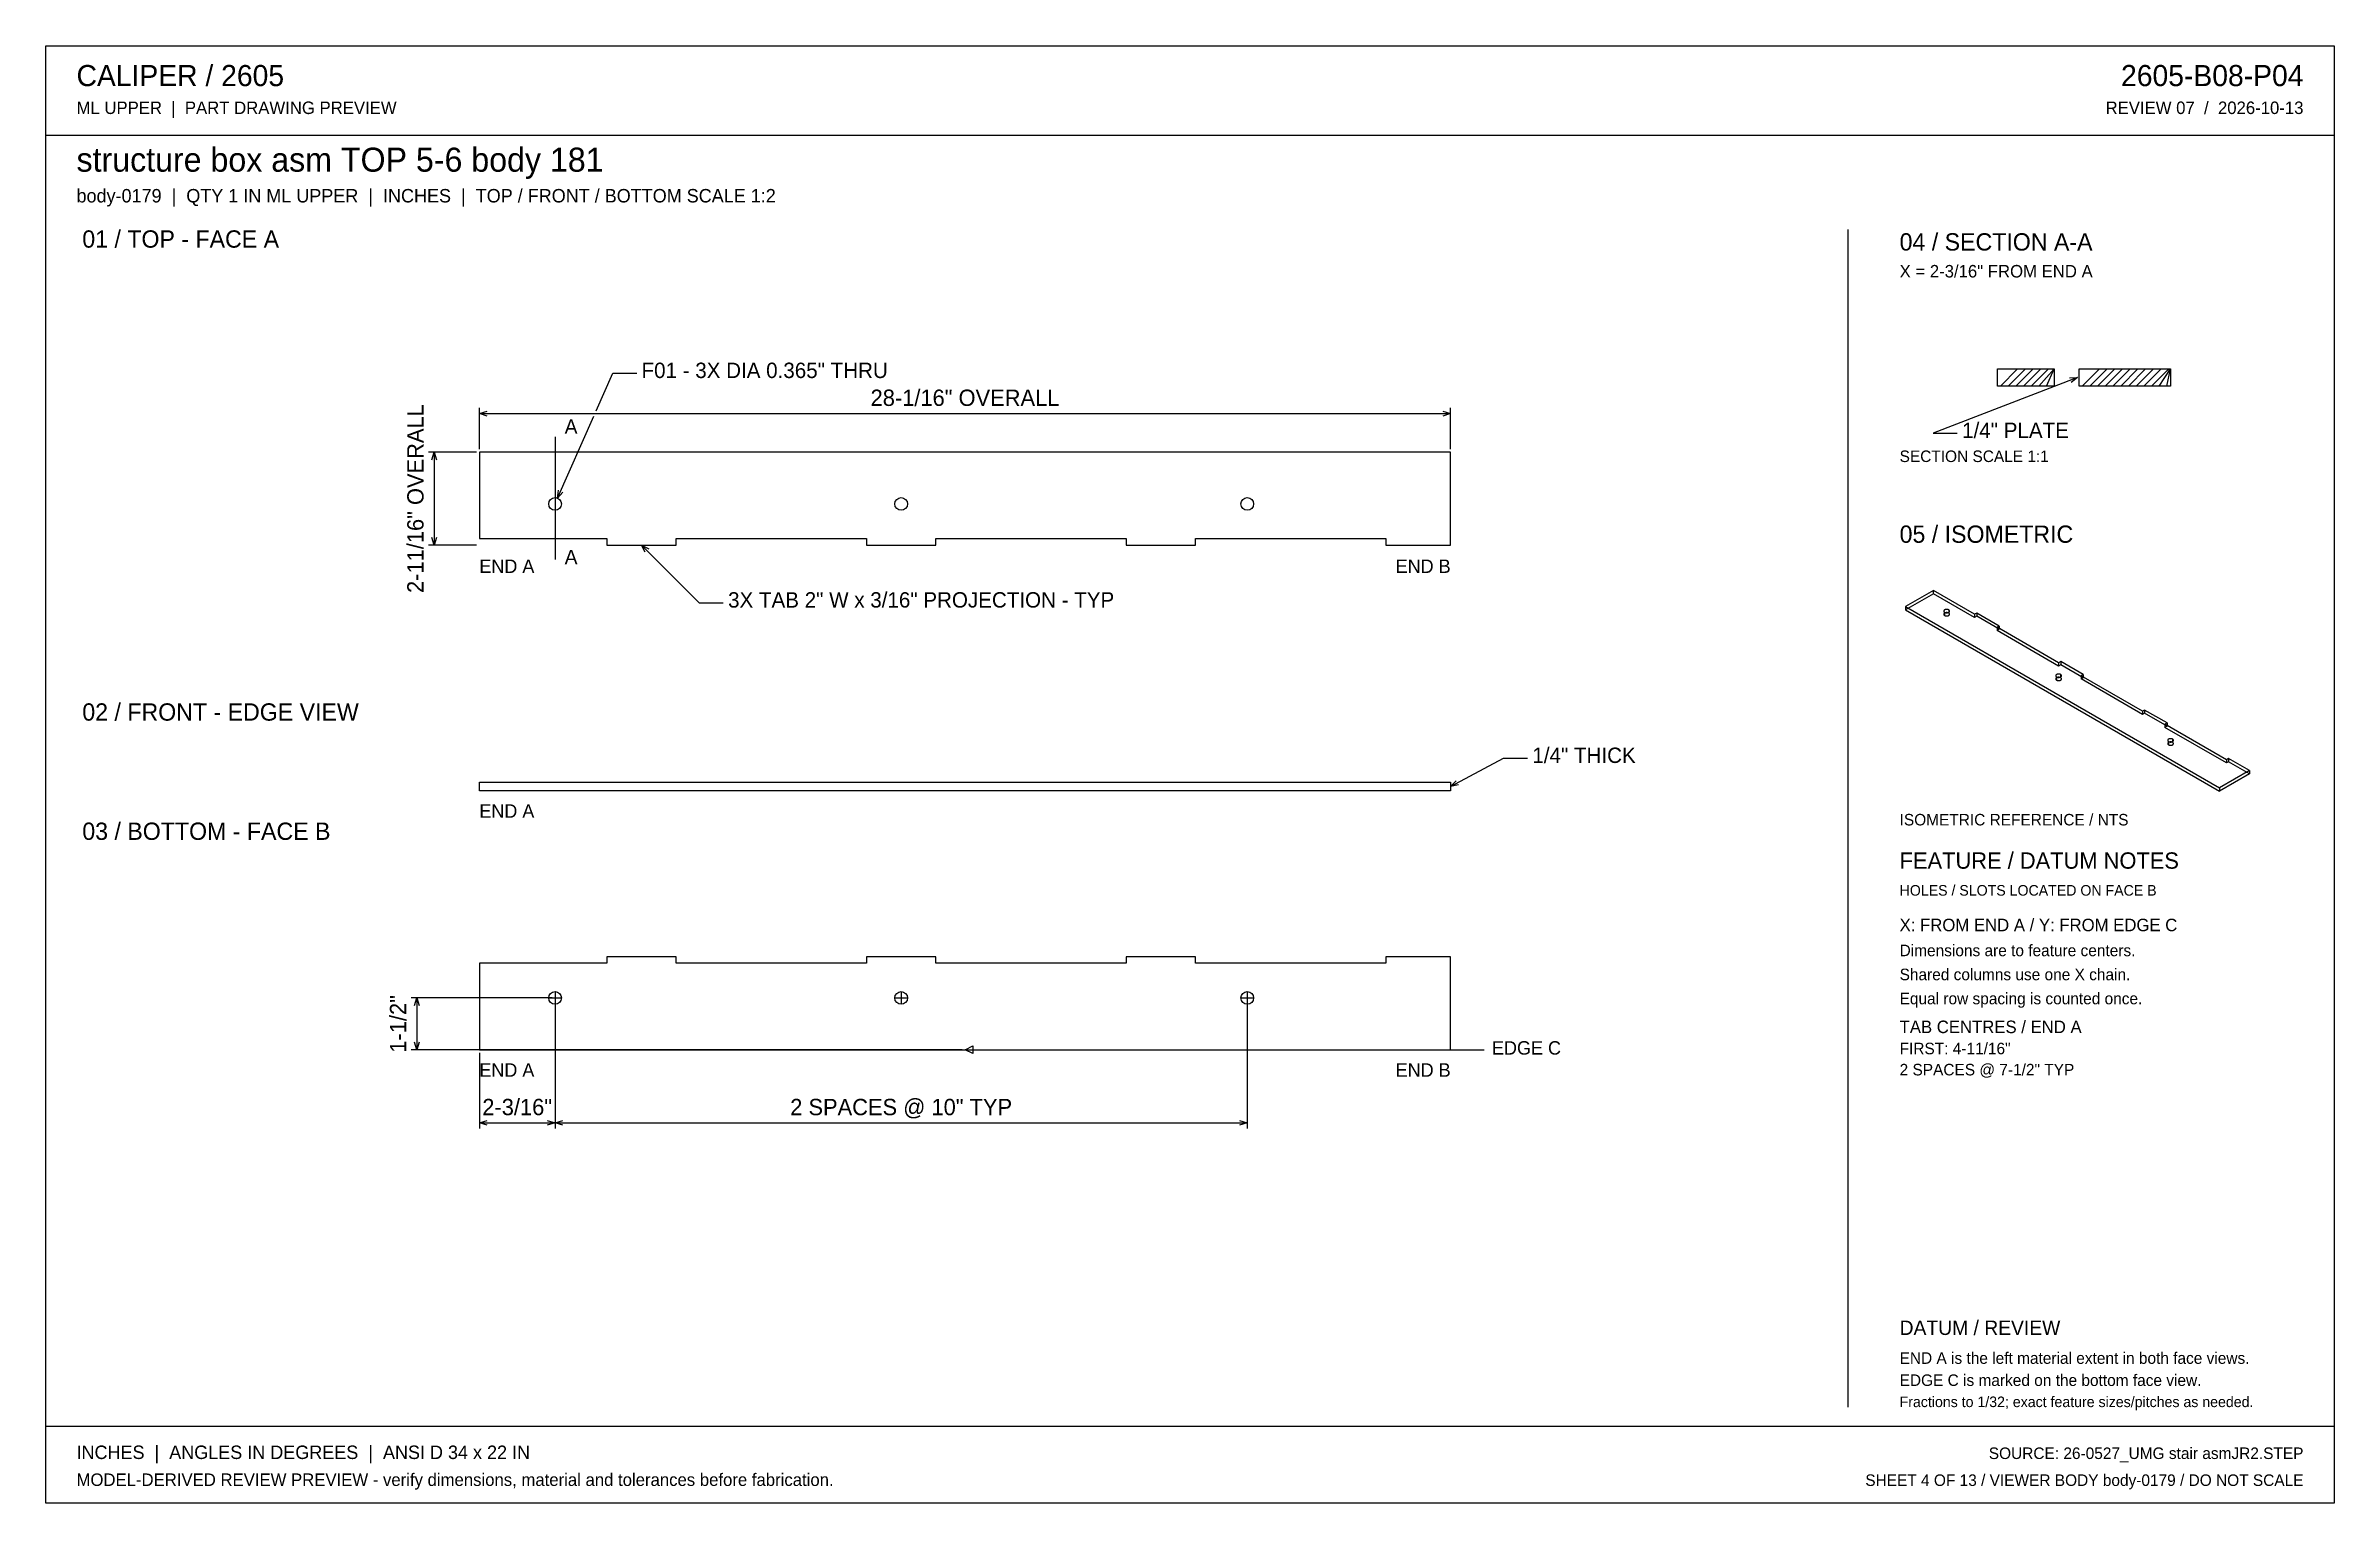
# Model space of a CAD drawing. Header units: inches. Extents: x 0.9 to 67.1, y 0.9 to 43.1.
import ezdxf
from ezdxf.enums import TextEntityAlignment as Align

# ---------------------------------------------------------------- set-up
doc = ezdxf.new("R2010")
doc.units = ezdxf.units.IN
doc.header["$MEASUREMENT"] = 0

msp = doc.modelspace()

# ---------------------------------------------------------------- linework, layer by layer
at = {"layer": 'ANNOTATION'}
for p, q in [((16.842, 32.503), (17.323, 33.594)), ((17.323, 33.594), (18.017, 33.594)), ((59.639, 33.472), (55.472, 31.861)), ((59.407, 33.457), (59.639, 33.472)), ((59.639, 33.472), (59.457, 33.327)), ((13.47, 31.399), (13.47, 32.594)), ((13.47, 32.427), (13.692, 32.497)), ((13.47, 32.427), (41.53, 32.427)), ((13.692, 32.358), (13.47, 32.427)), ((41.308, 32.497), (41.53, 32.427)), ((41.53, 32.427), (41.308, 32.358)), ((41.53, 31.399), (41.53, 32.594)), ((15.656, 31.76), (15.656, 28.212)), ((15.73, 29.983), (16.775, 32.351)), ((55.472, 31.861), (56.167, 31.861)), ((13.387, 31.316), (11.998, 31.316)), ((12.095, 31.094), (12.165, 31.316)), ((12.165, 31.316), (12.165, 28.628)), ((12.165, 31.316), (12.234, 31.094)), ((15.73, 29.983), (15.756, 30.214)), ((15.883, 30.158), (15.73, 29.983)), ((13.387, 28.628), (11.998, 28.628)), ((12.165, 28.628), (12.095, 28.851)), ((12.234, 28.851), (12.165, 28.628)), ((18.156, 28.628), (19.823, 26.962)), ((18.264, 28.422), (18.156, 28.628)), ((18.156, 28.628), (18.362, 28.52)), ((19.823, 26.962), (20.517, 26.962)), ((41.53, 21.653), (43.058, 22.472)), ((41.53, 21.653), (41.693, 21.819)), ((43.058, 22.472), (43.752, 22.472)), ((41.758, 21.697), (41.53, 21.653)), ((15.573, 15.545), (11.498, 15.545)), ((11.595, 15.323), (11.665, 15.545)), ((11.665, 15.545), (11.665, 14.045)), ((11.665, 15.545), (11.734, 15.323)), ((15.49, 15.545), (15.823, 15.545)), ((15.656, 15.712), (15.656, 15.378)), ((15.656, 15.462), (15.656, 11.767)), ((15.656, 15.462), (15.656, 11.767)), ((25.49, 15.545), (25.823, 15.545)), ((25.656, 15.712), (25.656, 15.378)), ((35.49, 15.545), (35.823, 15.545)), ((35.656, 15.712), (35.656, 15.378)), ((35.656, 15.462), (35.656, 11.767)), ((27.417, 14.045), (11.498, 14.045)), ((11.665, 14.045), (11.595, 14.267)), ((11.734, 14.267), (11.665, 14.045)), ((13.47, 13.962), (13.47, 11.767)), ((27.5, 14.045), (27.722, 14.156)), ((27.5, 14.045), (42.502, 14.045)), ((27.722, 13.934), (27.5, 14.045)), ((27.722, 14.156), (27.722, 13.934)), ((13.47, 11.934), (13.692, 12.003)), ((13.47, 11.934), (15.656, 11.934)), ((13.692, 11.865), (13.47, 11.934)), ((15.434, 12.003), (15.656, 11.934)), ((15.656, 11.934), (15.434, 11.865)), ((15.656, 11.934), (15.878, 12.003)), ((15.656, 11.934), (35.656, 11.934)), ((15.878, 11.865), (15.656, 11.934)), ((35.434, 12.003), (35.656, 11.934)), ((35.656, 11.934), (35.434, 11.865))]:
    msp.add_line(p, q, dxfattribs=at)
at = {"layer": 'OUTLINE'}
for p, q in [((0.944, 43.056), (67.056, 43.056)), ((0.944, 0.944), (0.944, 43.056)), ((67.056, 43.056), (67.056, 0.944)), ((0.944, 40.472), (67.056, 40.472)), ((53, 37.75), (53, 3.722)), ((57.326, 33.722), (58.961, 33.722)), ((57.326, 33.222), (57.326, 33.722)), ((57.41, 33.222), (57.91, 33.722)), ((57.632, 33.222), (58.132, 33.722)), ((57.854, 33.222), (58.354, 33.722)), ((58.076, 33.222), (58.576, 33.722)), ((58.299, 33.222), (58.799, 33.722)), ((58.521, 33.222), (58.961, 33.722)), ((58.743, 33.222), (58.961, 33.722)), ((58.961, 33.722), (58.961, 33.222)), ((59.691, 33.722), (62.326, 33.722)), ((59.691, 33.222), (59.691, 33.722)), ((59.775, 33.222), (60.275, 33.722)), ((59.997, 33.222), (60.497, 33.722)), ((60.219, 33.222), (60.719, 33.722)), ((60.441, 33.222), (60.941, 33.722)), ((60.664, 33.222), (61.164, 33.722)), ((60.886, 33.222), (61.386, 33.722)), ((61.108, 33.222), (61.608, 33.722)), ((61.33, 33.222), (61.83, 33.722)), ((61.552, 33.222), (62.053, 33.722)), ((61.775, 33.222), (62.275, 33.722)), ((61.997, 33.222), (62.326, 33.722)), ((62.219, 33.222), (62.326, 33.722)), ((62.326, 33.722), (62.326, 33.222)), ((58.961, 33.222), (57.326, 33.222)), ((62.326, 33.222), (59.691, 33.222)), ((41.53, 31.316), (13.47, 31.316)), ((13.47, 31.316), (13.47, 28.816)), ((41.53, 28.628), (41.53, 31.316)), ((13.47, 28.816), (17.156, 28.816)), ((17.156, 28.816), (17.156, 28.628)), ((17.156, 28.628), (19.156, 28.628)), ((19.156, 28.628), (19.156, 28.816)), ((19.156, 28.816), (24.656, 28.816)), ((24.656, 28.816), (24.656, 28.628)), ((24.656, 28.628), (26.656, 28.628)), ((26.656, 28.628), (26.656, 28.816)), ((26.656, 28.816), (32.156, 28.816)), ((32.156, 28.816), (32.156, 28.628)), ((32.156, 28.628), (34.156, 28.628)), ((34.156, 28.628), (34.156, 28.816)), ((34.156, 28.816), (39.656, 28.816)), ((39.656, 28.816), (39.656, 28.628)), ((39.656, 28.628), (41.53, 28.628)), ((55.475, 27.317), (54.667, 26.85)), ((55.475, 27.223), (54.667, 26.756)), ((56.667, 26.628), (55.475, 27.317)), ((55.475, 27.223), (55.475, 27.317)), ((56.667, 26.535), (55.475, 27.223)), ((54.667, 26.85), (54.667, 26.756)), ((54.667, 26.85), (63.742, 21.61)), ((54.667, 26.756), (63.742, 21.517)), ((55.776, 26.726), (55.775, 26.724)), ((55.775, 26.724), (55.775, 26.722)), ((55.775, 26.722), (55.775, 26.719)), ((55.775, 26.719), (55.776, 26.717)), ((55.776, 26.633), (55.775, 26.631)), ((55.775, 26.631), (55.775, 26.628)), ((55.775, 26.628), (55.775, 26.626)), ((55.775, 26.626), (55.776, 26.624)), ((55.777, 26.731), (55.776, 26.729)), ((55.776, 26.729), (55.776, 26.726)), ((55.776, 26.717), (55.776, 26.715)), ((55.776, 26.715), (55.777, 26.712)), ((55.777, 26.638), (55.776, 26.635)), ((55.776, 26.635), (55.776, 26.633)), ((55.776, 26.624), (55.776, 26.621)), ((55.776, 26.621), (55.777, 26.619)), ((55.778, 26.733), (55.777, 26.731)), ((55.777, 26.712), (55.778, 26.71)), ((55.778, 26.64), (55.777, 26.638)), ((55.777, 26.619), (55.778, 26.617)), ((55.779, 26.736), (55.778, 26.733)), ((55.778, 26.71), (55.779, 26.708)), ((55.779, 26.642), (55.778, 26.64)), ((55.778, 26.617), (55.779, 26.614)), ((55.78, 26.738), (55.779, 26.736)), ((55.779, 26.708), (55.78, 26.705)), ((55.78, 26.645), (55.779, 26.642)), ((55.779, 26.614), (55.78, 26.612)), ((55.782, 26.74), (55.78, 26.738)), ((55.78, 26.705), (55.782, 26.703)), ((55.782, 26.647), (55.78, 26.645)), ((55.78, 26.612), (55.782, 26.61)), ((55.783, 26.742), (55.782, 26.74)), ((55.782, 26.703), (55.783, 26.701)), ((55.783, 26.649), (55.782, 26.647)), ((55.782, 26.61), (55.783, 26.608)), ((55.785, 26.744), (55.783, 26.742)), ((55.783, 26.701), (55.785, 26.699)), ((55.785, 26.651), (55.783, 26.649)), ((55.783, 26.608), (55.785, 26.606)), ((55.787, 26.746), (55.785, 26.744)), ((55.785, 26.699), (55.787, 26.697)), ((55.787, 26.653), (55.785, 26.651)), ((55.785, 26.606), (55.787, 26.604)), ((55.789, 26.748), (55.787, 26.746)), ((55.787, 26.697), (55.789, 26.695)), ((55.789, 26.655), (55.787, 26.653)), ((55.787, 26.604), (55.789, 26.602)), ((55.792, 26.75), (55.789, 26.748)), ((55.789, 26.695), (55.792, 26.693)), ((55.792, 26.657), (55.789, 26.655)), ((55.789, 26.602), (55.792, 26.6)), ((55.794, 26.752), (55.792, 26.75)), ((55.792, 26.693), (55.794, 26.691)), ((55.794, 26.659), (55.792, 26.657)), ((55.792, 26.6), (55.794, 26.598)), ((55.797, 26.754), (55.794, 26.752)), ((55.794, 26.691), (55.797, 26.689)), ((55.797, 26.661), (55.794, 26.659)), ((55.794, 26.598), (55.797, 26.596)), ((55.8, 26.756), (55.797, 26.754)), ((55.797, 26.689), (55.8, 26.688)), ((55.8, 26.662), (55.797, 26.661)), ((55.797, 26.596), (55.8, 26.594)), ((55.803, 26.757), (55.8, 26.756)), ((55.8, 26.688), (55.803, 26.686)), ((55.8, 26.688), (55.8, 26.594)), ((55.803, 26.664), (55.8, 26.662)), ((55.8, 26.594), (55.803, 26.593)), ((55.806, 26.759), (55.803, 26.757)), ((55.803, 26.686), (55.806, 26.684)), ((55.806, 26.666), (55.803, 26.664)), ((55.803, 26.593), (55.806, 26.591)), ((55.809, 26.76), (55.806, 26.759)), ((55.806, 26.684), (55.809, 26.683)), ((55.809, 26.667), (55.806, 26.666)), ((55.806, 26.591), (55.809, 26.59)), ((55.812, 26.762), (55.809, 26.76)), ((55.809, 26.683), (55.812, 26.682)), ((55.812, 26.668), (55.809, 26.667)), ((55.809, 26.59), (55.812, 26.588)), ((55.816, 26.763), (55.812, 26.762)), ((55.812, 26.682), (55.816, 26.68)), ((55.816, 26.67), (55.812, 26.668)), ((55.812, 26.588), (55.816, 26.587)), ((55.819, 26.764), (55.816, 26.763)), ((55.816, 26.68), (55.819, 26.679)), ((55.819, 26.671), (55.816, 26.67)), ((55.816, 26.587), (55.819, 26.586)), ((55.823, 26.765), (55.819, 26.764)), ((55.819, 26.679), (55.823, 26.678)), ((55.823, 26.672), (55.819, 26.671)), ((55.819, 26.586), (55.823, 26.585)), ((55.827, 26.766), (55.823, 26.765)), ((55.823, 26.678), (55.827, 26.677)), ((55.827, 26.673), (55.823, 26.672)), ((55.823, 26.585), (55.827, 26.584)), ((55.831, 26.767), (55.827, 26.766)), ((55.827, 26.677), (55.831, 26.676)), ((55.831, 26.674), (55.827, 26.673)), ((55.827, 26.584), (55.831, 26.583)), ((55.835, 26.768), (55.831, 26.767)), ((55.831, 26.676), (55.835, 26.676)), ((55.835, 26.674), (55.831, 26.674)), ((55.831, 26.583), (55.835, 26.582)), ((55.839, 26.768), (55.835, 26.768)), ((55.835, 26.676), (55.839, 26.675)), ((55.839, 26.675), (55.835, 26.674)), ((55.835, 26.582), (55.839, 26.582)), ((55.843, 26.769), (55.839, 26.768)), ((55.843, 26.676), (55.839, 26.675)), ((55.839, 26.675), (55.843, 26.674)), ((55.839, 26.582), (55.843, 26.581)), ((55.847, 26.769), (55.843, 26.769)), ((55.847, 26.676), (55.843, 26.676)), ((55.843, 26.674), (55.847, 26.674)), ((55.843, 26.581), (55.847, 26.581)), ((55.851, 26.77), (55.847, 26.769)), ((55.851, 26.676), (55.847, 26.676)), ((55.847, 26.674), (55.851, 26.674)), ((55.847, 26.581), (55.851, 26.58)), ((55.855, 26.77), (55.851, 26.77)), ((55.855, 26.676), (55.851, 26.676)), ((55.851, 26.674), (55.855, 26.674)), ((55.851, 26.58), (55.855, 26.58)), ((55.859, 26.77), (55.855, 26.77)), ((55.859, 26.677), (55.855, 26.676)), ((55.855, 26.674), (55.859, 26.674)), ((55.855, 26.58), (55.859, 26.58)), ((55.863, 26.77), (55.859, 26.77)), ((55.863, 26.676), (55.859, 26.677)), ((55.859, 26.674), (55.863, 26.674)), ((55.859, 26.58), (55.863, 26.58)), ((55.867, 26.77), (55.863, 26.77)), ((55.867, 26.676), (55.863, 26.676)), ((55.863, 26.674), (55.867, 26.674)), ((55.863, 26.58), (55.867, 26.58)), ((55.871, 26.769), (55.867, 26.77)), ((55.871, 26.676), (55.867, 26.676)), ((55.867, 26.674), (55.871, 26.674)), ((55.867, 26.58), (55.871, 26.581)), ((55.875, 26.769), (55.871, 26.769)), ((55.875, 26.676), (55.871, 26.676)), ((55.871, 26.674), (55.875, 26.674)), ((55.871, 26.581), (55.875, 26.581)), ((55.879, 26.768), (55.875, 26.769)), ((55.879, 26.675), (55.875, 26.676)), ((55.875, 26.674), (55.879, 26.675)), ((55.875, 26.581), (55.879, 26.582)), ((55.883, 26.768), (55.879, 26.768)), ((55.879, 26.675), (55.883, 26.676)), ((55.883, 26.674), (55.879, 26.675)), ((55.879, 26.582), (55.883, 26.582)), ((55.887, 26.767), (55.883, 26.768)), ((55.883, 26.676), (55.887, 26.676)), ((55.887, 26.674), (55.883, 26.674)), ((55.883, 26.582), (55.887, 26.583)), ((55.891, 26.766), (55.887, 26.767)), ((55.887, 26.676), (55.891, 26.677)), ((55.891, 26.673), (55.887, 26.674)), ((55.887, 26.583), (55.891, 26.584)), ((55.895, 26.765), (55.891, 26.766)), ((55.891, 26.677), (55.895, 26.678)), ((55.895, 26.672), (55.891, 26.673)), ((55.891, 26.584), (55.895, 26.585)), ((55.898, 26.764), (55.895, 26.765)), ((55.895, 26.678), (55.898, 26.679)), ((55.898, 26.671), (55.895, 26.672)), ((55.895, 26.585), (55.898, 26.586)), ((55.902, 26.763), (55.898, 26.764)), ((55.898, 26.679), (55.902, 26.68)), ((55.902, 26.67), (55.898, 26.671)), ((55.898, 26.586), (55.902, 26.587)), ((55.905, 26.762), (55.902, 26.763)), ((55.902, 26.68), (55.905, 26.682)), ((55.905, 26.668), (55.902, 26.67)), ((55.902, 26.587), (55.905, 26.588)), ((55.909, 26.76), (55.905, 26.762)), ((55.905, 26.682), (55.909, 26.683)), ((55.909, 26.667), (55.905, 26.668)), ((55.905, 26.588), (55.909, 26.59)), ((55.912, 26.759), (55.909, 26.76)), ((55.909, 26.683), (55.912, 26.684)), ((55.912, 26.666), (55.909, 26.667)), ((55.909, 26.59), (55.912, 26.591)), ((55.915, 26.757), (55.912, 26.759)), ((55.912, 26.684), (55.915, 26.686)), ((55.915, 26.664), (55.912, 26.666)), ((55.912, 26.591), (55.915, 26.593)), ((55.918, 26.756), (55.915, 26.757)), ((55.915, 26.686), (55.918, 26.688)), ((55.918, 26.662), (55.915, 26.664)), ((55.915, 26.593), (55.918, 26.594)), ((55.921, 26.754), (55.918, 26.756)), ((55.918, 26.756), (55.918, 26.662)), ((55.918, 26.688), (55.921, 26.689)), ((55.921, 26.661), (55.918, 26.662)), ((55.918, 26.594), (55.921, 26.596)), ((55.923, 26.752), (55.921, 26.754)), ((55.921, 26.689), (55.923, 26.691)), ((55.923, 26.659), (55.921, 26.661)), ((55.921, 26.596), (55.923, 26.598)), ((55.926, 26.75), (55.923, 26.752)), ((55.923, 26.691), (55.926, 26.693)), ((55.926, 26.657), (55.923, 26.659)), ((55.923, 26.598), (55.926, 26.6)), ((55.928, 26.748), (55.926, 26.75)), ((55.926, 26.693), (55.928, 26.695)), ((55.928, 26.655), (55.926, 26.657)), ((55.926, 26.6), (55.928, 26.602)), ((55.93, 26.746), (55.928, 26.748)), ((55.928, 26.695), (55.93, 26.697)), ((55.93, 26.653), (55.928, 26.655)), ((55.928, 26.602), (55.93, 26.604)), ((55.932, 26.744), (55.93, 26.746)), ((55.93, 26.697), (55.932, 26.699)), ((55.932, 26.651), (55.93, 26.653)), ((55.93, 26.604), (55.932, 26.606)), ((55.934, 26.742), (55.932, 26.744)), ((55.932, 26.699), (55.934, 26.701)), ((55.934, 26.649), (55.932, 26.651)), ((55.932, 26.606), (55.934, 26.608)), ((55.936, 26.74), (55.934, 26.742)), ((55.934, 26.701), (55.936, 26.703)), ((55.936, 26.647), (55.934, 26.649)), ((55.934, 26.608), (55.936, 26.61)), ((55.937, 26.738), (55.936, 26.74)), ((55.936, 26.703), (55.937, 26.705)), ((55.937, 26.645), (55.936, 26.647)), ((55.936, 26.61), (55.937, 26.612)), ((55.939, 26.736), (55.937, 26.738)), ((55.937, 26.705), (55.939, 26.708)), ((55.939, 26.642), (55.937, 26.645)), ((55.937, 26.612), (55.939, 26.614)), ((55.94, 26.733), (55.939, 26.736)), ((55.939, 26.708), (55.94, 26.71)), ((55.94, 26.64), (55.939, 26.642)), ((55.939, 26.614), (55.94, 26.617)), ((55.941, 26.731), (55.94, 26.733)), ((55.94, 26.71), (55.941, 26.712)), ((55.941, 26.638), (55.94, 26.64)), ((55.94, 26.617), (55.941, 26.619)), ((55.941, 26.729), (55.941, 26.731)), ((55.942, 26.726), (55.941, 26.729)), ((55.941, 26.715), (55.942, 26.717)), ((55.941, 26.712), (55.941, 26.715)), ((55.941, 26.635), (55.941, 26.638)), ((55.942, 26.633), (55.941, 26.635)), ((55.941, 26.621), (55.942, 26.624)), ((55.941, 26.619), (55.941, 26.621)), ((55.942, 26.724), (55.942, 26.726)), ((55.942, 26.722), (55.942, 26.724)), ((55.942, 26.719), (55.942, 26.722)), ((55.942, 26.717), (55.942, 26.719)), ((55.942, 26.631), (55.942, 26.633)), ((55.942, 26.628), (55.942, 26.631)), ((55.942, 26.626), (55.942, 26.628)), ((55.942, 26.624), (55.942, 26.626)), ((56.728, 26.663), (56.667, 26.628)), ((56.667, 26.628), (56.667, 26.535)), ((56.728, 26.57), (56.667, 26.535)), ((57.375, 26.29), (56.728, 26.663)), ((56.728, 26.663), (56.728, 26.57)), ((57.375, 26.197), (56.728, 26.57)), ((57.375, 26.29), (57.314, 26.255)), ((57.314, 26.255), (57.314, 26.161)), ((59.093, 25.228), (57.314, 26.255)), ((57.375, 26.197), (57.314, 26.161)), ((59.093, 25.134), (57.314, 26.161)), ((57.375, 26.29), (57.375, 26.197)), ((59.154, 25.263), (59.093, 25.228)), ((59.093, 25.228), (59.093, 25.134)), ((59.154, 25.169), (59.093, 25.134)), ((59.154, 25.263), (59.154, 25.169)), ((59.801, 24.889), (59.154, 25.263)), ((59.801, 24.796), (59.154, 25.169)), ((59.011, 24.861), (59.01, 24.859)), ((59.01, 24.859), (59.01, 24.857)), ((59.01, 24.857), (59.01, 24.854)), ((59.01, 24.854), (59.01, 24.852)), ((59.01, 24.852), (59.01, 24.85)), ((59.01, 24.85), (59.011, 24.847)), ((59.011, 24.768), (59.01, 24.766)), ((59.01, 24.766), (59.01, 24.763)), ((59.01, 24.763), (59.01, 24.761)), ((59.01, 24.761), (59.01, 24.759)), ((59.01, 24.759), (59.01, 24.756)), ((59.01, 24.756), (59.011, 24.754)), ((59.012, 24.866), (59.011, 24.864)), ((59.011, 24.864), (59.011, 24.861)), ((59.011, 24.847), (59.011, 24.845)), ((59.011, 24.845), (59.012, 24.843)), ((59.012, 24.773), (59.011, 24.77)), ((59.011, 24.77), (59.011, 24.768)), ((59.011, 24.754), (59.011, 24.752)), ((59.011, 24.752), (59.012, 24.749)), ((59.013, 24.868), (59.012, 24.866)), ((59.012, 24.843), (59.013, 24.84)), ((59.013, 24.775), (59.012, 24.773)), ((59.012, 24.749), (59.013, 24.747)), ((59.015, 24.871), (59.013, 24.868)), ((59.013, 24.84), (59.015, 24.838)), ((59.015, 24.777), (59.013, 24.775)), ((59.013, 24.747), (59.015, 24.745)), ((59.016, 24.873), (59.015, 24.871)), ((59.015, 24.838), (59.016, 24.836)), ((59.016, 24.779), (59.015, 24.777)), ((59.015, 24.745), (59.016, 24.743)), ((59.018, 24.875), (59.016, 24.873)), ((59.016, 24.836), (59.018, 24.834)), ((59.018, 24.782), (59.016, 24.779)), ((59.016, 24.743), (59.018, 24.74)), ((59.019, 24.877), (59.018, 24.875)), ((59.018, 24.834), (59.019, 24.832)), ((59.019, 24.784), (59.018, 24.782)), ((59.018, 24.74), (59.019, 24.738)), ((59.022, 24.879), (59.019, 24.877)), ((59.019, 24.832), (59.022, 24.83)), ((59.022, 24.786), (59.019, 24.784)), ((59.019, 24.738), (59.022, 24.736)), ((59.024, 24.881), (59.022, 24.879)), ((59.022, 24.83), (59.024, 24.828)), ((59.024, 24.788), (59.022, 24.786)), ((59.022, 24.736), (59.024, 24.734)), ((59.026, 24.883), (59.024, 24.881)), ((59.024, 24.828), (59.026, 24.826)), ((59.026, 24.79), (59.024, 24.788)), ((59.024, 24.734), (59.026, 24.732)), ((59.029, 24.885), (59.026, 24.883)), ((59.026, 24.826), (59.029, 24.824)), ((59.029, 24.792), (59.026, 24.79)), ((59.026, 24.732), (59.029, 24.73)), ((59.031, 24.887), (59.029, 24.885)), ((59.029, 24.824), (59.031, 24.822)), ((59.031, 24.793), (59.029, 24.792)), ((59.029, 24.73), (59.031, 24.729)), ((59.034, 24.888), (59.031, 24.887)), ((59.031, 24.822), (59.034, 24.82)), ((59.034, 24.795), (59.031, 24.793)), ((59.031, 24.729), (59.034, 24.727)), ((59.037, 24.89), (59.034, 24.888)), ((59.034, 24.82), (59.034, 24.727)), ((59.034, 24.82), (59.037, 24.819)), ((59.037, 24.797), (59.034, 24.795)), ((59.034, 24.727), (59.037, 24.725)), ((59.04, 24.892), (59.037, 24.89)), ((59.037, 24.819), (59.04, 24.817)), ((59.04, 24.798), (59.037, 24.797)), ((59.037, 24.725), (59.04, 24.724)), ((59.043, 24.893), (59.04, 24.892)), ((59.04, 24.817), (59.043, 24.816)), ((59.043, 24.8), (59.04, 24.798)), ((59.04, 24.724), (59.043, 24.722)), ((59.047, 24.894), (59.043, 24.893)), ((59.043, 24.816), (59.047, 24.814)), ((59.047, 24.801), (59.043, 24.8)), ((59.043, 24.722), (59.047, 24.721)), ((59.05, 24.896), (59.047, 24.894)), ((59.047, 24.814), (59.05, 24.813)), ((59.05, 24.802), (59.047, 24.801)), ((59.047, 24.721), (59.05, 24.72)), ((59.054, 24.897), (59.05, 24.896)), ((59.05, 24.813), (59.054, 24.812)), ((59.054, 24.803), (59.05, 24.802)), ((59.05, 24.72), (59.054, 24.718)), ((59.057, 24.898), (59.054, 24.897)), ((59.054, 24.812), (59.057, 24.811)), ((59.057, 24.805), (59.054, 24.803)), ((59.054, 24.718), (59.057, 24.717)), ((59.061, 24.899), (59.057, 24.898)), ((59.057, 24.811), (59.061, 24.81)), ((59.061, 24.805), (59.057, 24.805)), ((59.057, 24.717), (59.061, 24.716)), ((59.065, 24.9), (59.061, 24.899)), ((59.061, 24.81), (59.065, 24.809)), ((59.065, 24.806), (59.061, 24.805)), ((59.061, 24.716), (59.065, 24.716)), ((59.069, 24.9), (59.065, 24.9)), ((59.065, 24.809), (59.069, 24.808)), ((59.069, 24.807), (59.065, 24.806)), ((59.065, 24.716), (59.069, 24.715)), ((59.073, 24.901), (59.069, 24.9)), ((59.073, 24.808), (59.069, 24.807)), ((59.069, 24.808), (59.073, 24.808)), ((59.069, 24.715), (59.073, 24.714)), ((59.077, 24.902), (59.073, 24.901)), ((59.077, 24.808), (59.073, 24.808)), ((59.073, 24.808), (59.077, 24.807)), ((59.073, 24.714), (59.077, 24.714)), ((59.081, 24.902), (59.077, 24.902)), ((59.081, 24.809), (59.077, 24.808)), ((59.077, 24.807), (59.081, 24.807)), ((59.077, 24.714), (59.081, 24.713)), ((59.085, 24.902), (59.081, 24.902)), ((59.085, 24.809), (59.081, 24.809)), ((59.081, 24.807), (59.085, 24.806)), ((59.081, 24.713), (59.085, 24.713)), ((59.089, 24.902), (59.085, 24.902)), ((59.089, 24.809), (59.085, 24.809)), ((59.085, 24.806), (59.089, 24.806)), ((59.085, 24.713), (59.089, 24.713)), ((59.093, 24.903), (59.089, 24.902)), ((59.093, 24.809), (59.089, 24.809)), ((59.089, 24.806), (59.093, 24.806)), ((59.089, 24.713), (59.093, 24.713)), ((59.097, 24.902), (59.093, 24.903)), ((59.097, 24.809), (59.093, 24.809)), ((59.093, 24.806), (59.097, 24.806)), ((59.093, 24.713), (59.097, 24.713)), ((59.101, 24.902), (59.097, 24.902)), ((59.101, 24.809), (59.097, 24.809)), ((59.097, 24.806), (59.101, 24.806)), ((59.097, 24.713), (59.101, 24.713)), ((59.105, 24.902), (59.101, 24.902)), ((59.105, 24.809), (59.101, 24.809)), ((59.101, 24.806), (59.105, 24.807)), ((59.101, 24.713), (59.105, 24.713)), ((59.109, 24.902), (59.105, 24.902)), ((59.109, 24.808), (59.105, 24.809)), ((59.105, 24.807), (59.109, 24.807)), ((59.105, 24.713), (59.109, 24.714)), ((59.113, 24.901), (59.109, 24.902)), ((59.113, 24.808), (59.109, 24.808)), ((59.109, 24.807), (59.113, 24.808)), ((59.109, 24.714), (59.113, 24.714)), ((59.117, 24.9), (59.113, 24.901)), ((59.117, 24.807), (59.113, 24.808)), ((59.113, 24.808), (59.117, 24.808)), ((59.113, 24.714), (59.117, 24.715)), ((59.121, 24.9), (59.117, 24.9)), ((59.117, 24.808), (59.121, 24.809)), ((59.121, 24.806), (59.117, 24.807)), ((59.117, 24.715), (59.121, 24.716)), ((59.125, 24.899), (59.121, 24.9)), ((59.121, 24.809), (59.125, 24.81)), ((59.125, 24.805), (59.121, 24.806)), ((59.121, 24.716), (59.125, 24.716)), ((59.129, 24.898), (59.125, 24.899)), ((59.125, 24.81), (59.129, 24.811)), ((59.129, 24.805), (59.125, 24.805)), ((59.125, 24.716), (59.129, 24.717)), ((59.132, 24.897), (59.129, 24.898)), ((59.129, 24.811), (59.132, 24.812)), ((59.132, 24.803), (59.129, 24.805)), ((59.129, 24.717), (59.132, 24.718)), ((59.136, 24.896), (59.132, 24.897)), ((59.132, 24.812), (59.136, 24.813)), ((59.136, 24.802), (59.132, 24.803)), ((59.132, 24.718), (59.136, 24.72)), ((59.139, 24.894), (59.136, 24.896)), ((59.136, 24.813), (59.139, 24.814)), ((59.139, 24.801), (59.136, 24.802)), ((59.136, 24.72), (59.139, 24.721)), ((59.143, 24.893), (59.139, 24.894)), ((59.139, 24.814), (59.143, 24.816)), ((59.143, 24.8), (59.139, 24.801)), ((59.139, 24.721), (59.143, 24.722)), ((59.146, 24.892), (59.143, 24.893)), ((59.143, 24.816), (59.146, 24.817)), ((59.146, 24.798), (59.143, 24.8)), ((59.143, 24.722), (59.146, 24.724)), ((59.149, 24.89), (59.146, 24.892)), ((59.146, 24.817), (59.149, 24.819)), ((59.149, 24.797), (59.146, 24.798)), ((59.146, 24.724), (59.149, 24.725)), ((59.152, 24.888), (59.149, 24.89)), ((59.149, 24.819), (59.152, 24.82)), ((59.152, 24.795), (59.149, 24.797)), ((59.149, 24.725), (59.152, 24.727)), ((59.152, 24.888), (59.152, 24.795)), ((59.155, 24.887), (59.152, 24.888)), ((59.152, 24.82), (59.155, 24.822)), ((59.155, 24.793), (59.152, 24.795)), ((59.152, 24.727), (59.155, 24.729)), ((59.158, 24.885), (59.155, 24.887)), ((59.155, 24.822), (59.158, 24.824)), ((59.158, 24.792), (59.155, 24.793)), ((59.155, 24.729), (59.158, 24.73)), ((59.16, 24.883), (59.158, 24.885)), ((59.158, 24.824), (59.16, 24.826)), ((59.16, 24.79), (59.158, 24.792)), ((59.158, 24.73), (59.16, 24.732)), ((59.163, 24.881), (59.16, 24.883)), ((59.16, 24.826), (59.163, 24.828)), ((59.163, 24.788), (59.16, 24.79)), ((59.16, 24.732), (59.163, 24.734)), ((59.165, 24.879), (59.163, 24.881)), ((59.163, 24.828), (59.165, 24.83)), ((59.165, 24.786), (59.163, 24.788)), ((59.163, 24.734), (59.165, 24.736)), ((59.167, 24.877), (59.165, 24.879)), ((59.165, 24.83), (59.167, 24.832)), ((59.167, 24.784), (59.165, 24.786)), ((59.165, 24.736), (59.167, 24.738)), ((59.169, 24.875), (59.167, 24.877)), ((59.167, 24.832), (59.169, 24.834)), ((59.169, 24.782), (59.167, 24.784)), ((59.167, 24.738), (59.169, 24.74)), ((59.17, 24.873), (59.169, 24.875)), ((59.169, 24.834), (59.17, 24.836)), ((59.17, 24.779), (59.169, 24.782)), ((59.169, 24.74), (59.17, 24.743)), ((59.172, 24.871), (59.17, 24.873)), ((59.17, 24.836), (59.172, 24.838)), ((59.172, 24.777), (59.17, 24.779)), ((59.17, 24.743), (59.172, 24.745)), ((59.173, 24.868), (59.172, 24.871)), ((59.172, 24.838), (59.173, 24.84)), ((59.173, 24.775), (59.172, 24.777)), ((59.172, 24.745), (59.173, 24.747)), ((59.174, 24.866), (59.173, 24.868)), ((59.173, 24.84), (59.174, 24.843)), ((59.174, 24.773), (59.173, 24.775)), ((59.173, 24.747), (59.174, 24.749)), ((59.175, 24.864), (59.174, 24.866)), ((59.174, 24.843), (59.175, 24.845)), ((59.175, 24.77), (59.174, 24.773)), ((59.174, 24.749), (59.175, 24.752)), ((59.176, 24.861), (59.175, 24.864)), ((59.175, 24.845), (59.176, 24.847)), ((59.176, 24.768), (59.175, 24.77)), ((59.175, 24.752), (59.176, 24.754)), ((59.176, 24.859), (59.176, 24.861)), ((59.176, 24.857), (59.176, 24.859)), ((59.177, 24.854), (59.176, 24.857)), ((59.176, 24.852), (59.177, 24.854)), ((59.176, 24.85), (59.176, 24.852)), ((59.176, 24.847), (59.176, 24.85)), ((59.176, 24.766), (59.176, 24.768)), ((59.176, 24.763), (59.176, 24.766)), ((59.177, 24.761), (59.176, 24.763)), ((59.176, 24.759), (59.177, 24.761)), ((59.176, 24.756), (59.176, 24.759)), ((59.176, 24.754), (59.176, 24.756)), ((59.801, 24.889), (59.74, 24.854)), ((61.519, 23.827), (59.74, 24.854)), ((59.74, 24.854), (59.74, 24.761)), ((59.801, 24.796), (59.74, 24.761)), ((61.519, 23.734), (59.74, 24.761)), ((59.801, 24.889), (59.801, 24.796)), ((61.579, 23.862), (61.519, 23.827)), ((61.519, 23.827), (61.519, 23.734)), ((62.226, 23.489), (61.579, 23.862)), ((61.579, 23.862), (61.579, 23.769)), ((61.579, 23.769), (61.519, 23.734)), ((62.226, 23.395), (61.579, 23.769)), ((62.226, 23.489), (62.166, 23.454)), ((62.166, 23.454), (62.166, 23.36)), ((63.945, 22.427), (62.166, 23.454)), ((62.226, 23.395), (62.166, 23.36)), ((63.945, 22.333), (62.166, 23.36)), ((62.226, 23.489), (62.226, 23.395)), ((62.245, 22.994), (62.244, 22.992)), ((62.244, 22.992), (62.244, 22.989)), ((62.244, 22.989), (62.244, 22.987)), ((62.244, 22.987), (62.244, 22.985)), ((62.244, 22.985), (62.244, 22.982)), ((62.244, 22.982), (62.245, 22.98)), ((62.245, 22.901), (62.244, 22.898)), ((62.244, 22.898), (62.244, 22.896)), ((62.244, 22.896), (62.244, 22.894)), ((62.244, 22.894), (62.244, 22.891)), ((62.244, 22.891), (62.244, 22.889)), ((62.244, 22.889), (62.245, 22.887)), ((62.246, 22.996), (62.245, 22.994)), ((62.245, 22.98), (62.246, 22.978)), ((62.246, 22.903), (62.245, 22.901)), ((62.245, 22.887), (62.246, 22.884)), ((62.248, 23.001), (62.246, 22.999)), ((62.246, 22.999), (62.246, 22.996)), ((62.246, 22.978), (62.246, 22.975)), ((62.246, 22.975), (62.248, 22.973)), ((62.248, 22.908), (62.246, 22.905)), ((62.246, 22.905), (62.246, 22.903)), ((62.246, 22.884), (62.246, 22.882)), ((62.246, 22.882), (62.248, 22.88)), ((62.249, 23.003), (62.248, 23.001)), ((62.248, 22.973), (62.249, 22.971)), ((62.249, 22.91), (62.248, 22.908)), ((62.248, 22.88), (62.249, 22.877)), ((62.25, 23.005), (62.249, 23.003)), ((62.249, 22.971), (62.25, 22.969)), ((62.25, 22.912), (62.249, 22.91)), ((62.249, 22.877), (62.25, 22.875)), ((62.252, 23.008), (62.25, 23.005)), ((62.25, 22.969), (62.252, 22.966)), ((62.252, 22.914), (62.25, 22.912)), ((62.25, 22.875), (62.252, 22.873)), ((62.254, 23.01), (62.252, 23.008)), ((62.252, 22.966), (62.254, 22.964)), ((62.254, 22.916), (62.252, 22.914)), ((62.252, 22.873), (62.254, 22.871)), ((62.256, 23.012), (62.254, 23.01)), ((62.254, 22.964), (62.256, 22.962)), ((62.256, 22.918), (62.254, 22.916)), ((62.254, 22.871), (62.256, 22.869)), ((62.258, 23.014), (62.256, 23.012)), ((62.256, 22.962), (62.258, 22.96)), ((62.258, 22.92), (62.256, 22.918)), ((62.256, 22.869), (62.258, 22.867)), ((62.26, 23.016), (62.258, 23.014)), ((62.258, 22.96), (62.26, 22.958)), ((62.26, 22.922), (62.258, 22.92)), ((62.258, 22.867), (62.26, 22.865)), ((62.263, 23.018), (62.26, 23.016)), ((62.26, 22.958), (62.263, 22.956)), ((62.263, 22.924), (62.26, 22.922)), ((62.26, 22.865), (62.263, 22.863)), ((62.266, 23.019), (62.263, 23.018)), ((62.263, 22.956), (62.266, 22.955)), ((62.266, 22.926), (62.263, 22.924)), ((62.263, 22.863), (62.266, 22.861)), ((62.268, 23.021), (62.266, 23.019)), ((62.266, 22.955), (62.268, 22.953)), ((62.268, 22.928), (62.266, 22.926)), ((62.266, 22.861), (62.268, 22.86)), ((62.271, 23.023), (62.268, 23.021)), ((62.268, 22.953), (62.268, 22.86)), ((62.268, 22.953), (62.271, 22.951)), ((62.271, 22.929), (62.268, 22.928)), ((62.268, 22.86), (62.271, 22.858)), ((62.274, 23.024), (62.271, 23.023)), ((62.271, 22.951), (62.274, 22.95)), ((62.274, 22.931), (62.271, 22.929)), ((62.271, 22.858), (62.274, 22.856)), ((62.278, 23.026), (62.274, 23.024)), ((62.274, 22.95), (62.278, 22.948)), ((62.278, 22.932), (62.274, 22.931)), ((62.274, 22.856), (62.278, 22.855)), ((62.281, 23.027), (62.278, 23.026)), ((62.278, 22.948), (62.281, 22.947)), ((62.281, 22.934), (62.278, 22.932)), ((62.278, 22.855), (62.281, 22.854)), ((62.284, 23.028), (62.281, 23.027)), ((62.281, 22.947), (62.284, 22.946)), ((62.284, 22.935), (62.281, 22.934)), ((62.281, 22.854), (62.284, 22.852)), ((62.288, 23.029), (62.284, 23.028)), ((62.284, 22.946), (62.288, 22.944)), ((62.288, 22.936), (62.284, 22.935)), ((62.284, 22.852), (62.288, 22.851)), ((62.292, 23.031), (62.288, 23.029)), ((62.288, 22.944), (62.292, 22.943)), ((62.292, 22.937), (62.288, 22.936)), ((62.288, 22.851), (62.292, 22.85)), ((62.295, 23.031), (62.292, 23.031)), ((62.292, 22.943), (62.295, 22.942)), ((62.295, 22.938), (62.292, 22.937)), ((62.292, 22.85), (62.295, 22.849)), ((62.299, 23.032), (62.295, 23.031)), ((62.295, 22.942), (62.299, 22.942)), ((62.299, 22.939), (62.295, 22.938)), ((62.295, 22.849), (62.299, 22.848)), ((62.303, 23.033), (62.299, 23.032)), ((62.299, 22.942), (62.303, 22.941)), ((62.303, 22.94), (62.299, 22.939)), ((62.299, 22.848), (62.303, 22.847)), ((62.307, 23.034), (62.303, 23.033)), ((62.303, 22.941), (62.307, 22.94)), ((62.307, 22.94), (62.303, 22.94)), ((62.303, 22.847), (62.307, 22.847)), ((62.311, 23.034), (62.307, 23.034)), ((62.311, 22.941), (62.307, 22.94)), ((62.307, 22.94), (62.311, 22.94)), ((62.307, 22.847), (62.311, 22.846)), ((62.315, 23.035), (62.311, 23.034)), ((62.315, 22.941), (62.311, 22.941)), ((62.311, 22.94), (62.315, 22.939)), ((62.311, 22.846), (62.315, 22.846)), ((62.319, 23.035), (62.315, 23.035)), ((62.319, 22.942), (62.315, 22.941)), ((62.315, 22.939), (62.319, 22.939)), ((62.315, 22.846), (62.319, 22.846)), ((62.323, 23.035), (62.319, 23.035)), ((62.323, 22.942), (62.319, 22.942)), ((62.319, 22.939), (62.323, 22.939)), ((62.319, 22.846), (62.323, 22.845)), ((62.327, 23.035), (62.323, 23.035)), ((62.327, 22.942), (62.323, 22.942)), ((62.323, 22.939), (62.327, 22.939)), ((62.323, 22.845), (62.327, 22.845)), ((62.331, 23.035), (62.327, 23.035)), ((62.331, 22.942), (62.327, 22.942)), ((62.327, 22.939), (62.331, 22.939)), ((62.327, 22.845), (62.331, 22.845)), ((62.336, 23.035), (62.331, 23.035)), ((62.336, 22.942), (62.331, 22.942)), ((62.331, 22.939), (62.336, 22.939)), ((62.331, 22.845), (62.336, 22.846)), ((62.34, 23.035), (62.336, 23.035)), ((62.34, 22.941), (62.336, 22.942)), ((62.336, 22.939), (62.34, 22.939)), ((62.336, 22.846), (62.34, 22.846)), ((62.344, 23.034), (62.34, 23.035)), ((62.344, 22.941), (62.34, 22.941)), ((62.34, 22.939), (62.344, 22.94)), ((62.34, 22.846), (62.344, 22.846)), ((62.348, 23.034), (62.344, 23.034)), ((62.348, 22.94), (62.344, 22.941)), ((62.344, 22.94), (62.348, 22.94)), ((62.344, 22.846), (62.348, 22.847)), ((62.352, 23.033), (62.348, 23.034)), ((62.348, 22.94), (62.352, 22.941)), ((62.352, 22.94), (62.348, 22.94)), ((62.348, 22.847), (62.352, 22.847)), ((62.356, 23.032), (62.352, 23.033)), ((62.352, 22.941), (62.356, 22.942)), ((62.356, 22.939), (62.352, 22.94)), ((62.352, 22.847), (62.356, 22.848)), ((62.359, 23.031), (62.356, 23.032)), ((62.356, 22.942), (62.359, 22.942)), ((62.359, 22.938), (62.356, 22.939)), ((62.356, 22.848), (62.359, 22.849)), ((62.363, 23.031), (62.359, 23.031)), ((62.359, 22.942), (62.363, 22.943)), ((62.363, 22.937), (62.359, 22.938)), ((62.359, 22.849), (62.363, 22.85)), ((62.367, 23.029), (62.363, 23.031)), ((62.363, 22.943), (62.367, 22.944)), ((62.367, 22.936), (62.363, 22.937)), ((62.363, 22.85), (62.367, 22.851)), ((62.37, 23.028), (62.367, 23.029)), ((62.367, 22.944), (62.37, 22.946)), ((62.37, 22.935), (62.367, 22.936)), ((62.367, 22.851), (62.37, 22.852)), ((62.374, 23.027), (62.37, 23.028)), ((62.37, 22.946), (62.374, 22.947)), ((62.374, 22.934), (62.37, 22.935)), ((62.37, 22.852), (62.374, 22.854)), ((62.377, 23.026), (62.374, 23.027)), ((62.374, 22.947), (62.377, 22.948)), ((62.377, 22.932), (62.374, 22.934)), ((62.374, 22.854), (62.377, 22.855)), ((62.38, 23.024), (62.377, 23.026)), ((62.377, 22.948), (62.38, 22.95)), ((62.38, 22.931), (62.377, 22.932)), ((62.377, 22.855), (62.38, 22.856)), ((62.383, 23.023), (62.38, 23.024)), ((62.38, 22.95), (62.383, 22.951)), ((62.383, 22.929), (62.38, 22.931)), ((62.38, 22.856), (62.383, 22.858)), ((62.386, 23.021), (62.383, 23.023)), ((62.383, 22.951), (62.386, 22.953)), ((62.386, 22.928), (62.383, 22.929)), ((62.383, 22.858), (62.386, 22.86)), ((62.389, 23.019), (62.386, 23.021)), ((62.386, 23.021), (62.386, 22.928)), ((62.386, 22.953), (62.389, 22.955)), ((62.389, 22.926), (62.386, 22.928)), ((62.386, 22.86), (62.389, 22.861)), ((62.392, 23.018), (62.389, 23.019)), ((62.389, 22.955), (62.392, 22.956)), ((62.392, 22.924), (62.389, 22.926)), ((62.389, 22.861), (62.392, 22.863)), ((62.394, 23.016), (62.392, 23.018)), ((62.392, 22.956), (62.394, 22.958)), ((62.394, 22.922), (62.392, 22.924)), ((62.392, 22.863), (62.394, 22.865)), ((62.397, 23.014), (62.394, 23.016)), ((62.394, 22.958), (62.397, 22.96)), ((62.397, 22.92), (62.394, 22.922)), ((62.394, 22.865), (62.397, 22.867)), ((62.399, 23.012), (62.397, 23.014)), ((62.397, 22.96), (62.399, 22.962)), ((62.399, 22.918), (62.397, 22.92)), ((62.397, 22.867), (62.399, 22.869)), ((62.401, 23.01), (62.399, 23.012)), ((62.399, 22.962), (62.401, 22.964)), ((62.401, 22.916), (62.399, 22.918)), ((62.399, 22.869), (62.401, 22.871)), ((62.403, 23.008), (62.401, 23.01)), ((62.401, 22.964), (62.403, 22.966)), ((62.403, 22.914), (62.401, 22.916)), ((62.401, 22.871), (62.403, 22.873)), ((62.405, 23.005), (62.403, 23.008)), ((62.403, 22.966), (62.405, 22.969)), ((62.405, 22.912), (62.403, 22.914)), ((62.403, 22.873), (62.405, 22.875)), ((62.406, 23.003), (62.405, 23.005)), ((62.405, 22.969), (62.406, 22.971)), ((62.406, 22.91), (62.405, 22.912)), ((62.405, 22.875), (62.406, 22.877)), ((62.407, 23.001), (62.406, 23.003)), ((62.406, 22.971), (62.407, 22.973)), ((62.407, 22.908), (62.406, 22.91)), ((62.406, 22.877), (62.407, 22.88)), ((62.408, 22.999), (62.407, 23.001)), ((62.407, 22.973), (62.408, 22.975)), ((62.408, 22.905), (62.407, 22.908)), ((62.407, 22.88), (62.408, 22.882)), ((62.409, 22.996), (62.408, 22.999)), ((62.408, 22.975), (62.409, 22.978)), ((62.409, 22.903), (62.408, 22.905)), ((62.408, 22.882), (62.409, 22.884)), ((62.41, 22.994), (62.409, 22.996)), ((62.409, 22.978), (62.41, 22.98)), ((62.41, 22.901), (62.409, 22.903)), ((62.409, 22.884), (62.41, 22.887)), ((62.41, 22.992), (62.41, 22.994)), ((62.411, 22.989), (62.41, 22.992)), ((62.41, 22.982), (62.411, 22.985)), ((62.41, 22.98), (62.41, 22.982)), ((62.41, 22.898), (62.41, 22.901)), ((62.411, 22.896), (62.41, 22.898)), ((62.41, 22.889), (62.411, 22.891)), ((62.41, 22.887), (62.41, 22.889)), ((62.411, 22.987), (62.411, 22.989)), ((62.411, 22.985), (62.411, 22.987)), ((62.411, 22.894), (62.411, 22.896)), ((62.411, 22.891), (62.411, 22.894)), ((64.611, 22.112), (63.742, 21.61)), ((64.611, 22.019), (63.742, 21.517)), ((64.005, 22.462), (63.945, 22.427)), ((63.945, 22.427), (63.945, 22.333)), ((64.005, 22.368), (63.945, 22.333)), ((64.611, 22.112), (64.005, 22.462)), ((64.005, 22.462), (64.005, 22.368)), ((64.611, 22.019), (64.005, 22.368)), ((64.611, 22.112), (64.611, 22.019)), ((13.47, 21.778), (41.53, 21.778)), ((13.47, 21.528), (13.47, 21.778)), ((41.53, 21.528), (13.47, 21.528)), ((41.53, 21.778), (41.53, 21.528)), ((63.742, 21.61), (63.742, 21.517)), ((17.156, 16.545), (13.47, 16.545)), ((13.47, 16.545), (13.47, 14.045)), ((19.156, 16.733), (17.156, 16.733)), ((17.156, 16.733), (17.156, 16.545)), ((19.156, 16.545), (19.156, 16.733)), ((24.656, 16.545), (19.156, 16.545)), ((26.656, 16.733), (24.656, 16.733)), ((24.656, 16.733), (24.656, 16.545)), ((26.656, 16.545), (26.656, 16.733)), ((32.156, 16.545), (26.656, 16.545)), ((34.156, 16.733), (32.156, 16.733)), ((32.156, 16.733), (32.156, 16.545)), ((34.156, 16.545), (34.156, 16.733)), ((39.656, 16.545), (34.156, 16.545)), ((41.53, 16.733), (39.656, 16.733)), ((39.656, 16.733), (39.656, 16.545)), ((41.53, 14.045), (41.53, 16.733)), ((13.47, 14.045), (41.53, 14.045)), ((0.944, 3.167), (67.056, 3.167)), ((67.056, 0.944), (0.944, 0.944))]:
    msp.add_line(p, q, dxfattribs=at)
for centre in [(15.656, 29.816), (25.656, 29.816), (35.656, 29.816), (15.656, 15.545), (25.656, 15.545), (35.656, 15.545)]:
    msp.add_circle(centre, 0.183, dxfattribs=at)

# ---------------------------------------------------------------- texts
at = {"layer": 'ANNOTATION'}
for s, height, p in [('CALIPER / 2605', 0.61111, (1.833, 41.889)), ('ML UPPER  |  PART DRAWING PREVIEW', 0.36111, (1.833, 41.083)), ('structure box asm TOP 5-6 body 181', 0.69444, (1.833, 39.417)), ('body-0179  |  QTY 1 IN ML UPPER  |  INCHES  |  TOP / FRONT / BOTTOM SCALE 1:2', 0.38889, (1.833, 38.528)), ('01 / TOP - FACE A', 0.5, (2, 37.222)), ('04 / SECTION A-A', 0.5, (54.5, 37.139)), ('X = 2-3/16" FROM END A', 0.36111, (54.5, 36.361)), ('F01 - 3X DIA 0.365" THRU', 0.44444, (18.156, 33.455)), ('A', 0.417, (15.934, 31.844)), ('1/4" PLATE', 0.4444, (56.306, 31.722)), ('SECTION SCALE 1:1', 0.33333, (54.5, 31.028)), ('05 / ISOMETRIC', 0.5, (54.5, 28.694)), ('A', 0.417, (15.934, 28.073)), ('END A', 0.3889, (13.47, 27.823)), ('3X TAB 2" W x 3/16" PROJECTION - TYP', 0.44444, (20.656, 26.823)), ('02 / FRONT - EDGE VIEW', 0.5, (2, 23.556)), ('1/4" THICK', 0.4444, (43.891, 22.333)), ('03 / BOTTOM - FACE B', 0.5, (2, 20.111)), ('END A', 0.3889, (13.47, 20.75)), ('ISOMETRIC REFERENCE / NTS', 0.33333, (54.5, 20.528)), ('FEATURE / DATUM NOTES', 0.47222, (54.5, 19.278)), ('HOLES / SLOTS LOCATED ON FACE B', 0.30556, (54.5, 18.5)), ('X: FROM END A / Y: FROM EDGE C', 0.36111, (54.5, 17.472)), ('Dimensions are to feature centers.', 0.33333, (54.5, 16.75)), ('Shared columns use one X chain.', 0.33333, (54.5, 16.056)), ('Equal row spacing is counted once.', 0.33333, (54.5, 15.361)), ('TAB CENTRES / END A', 0.36111, (54.5, 14.528)), ('EDGE C', 0.3889, (42.724, 13.906)), ('FIRST: 4-11/16"', 0.33333, (54.5, 13.917)), ('END A', 0.3889, (13.47, 13.267)), ('2 SPACES @ 7-1/2" TYP', 0.33333, (54.5, 13.306)), ('DATUM / REVIEW', 0.41667, (54.5, 5.806)), ('END A is the left material extent in both face views.', 0.33333, (54.5, 4.972)), ('EDGE C is marked on the bottom face view.', 0.33333, (54.5, 4.333)), ('Fractions to 1/32; exact feature sizes/pitches as needed.', 0.30556, (54.5, 3.722)), ('INCHES  |  ANGLES IN DEGREES  |  ANSI D 34 x 22 IN', 0.38889, (1.833, 2.222)), ('MODEL-DERIVED REVIEW PREVIEW - verify dimensions, material and tolerances before fabrication.', 0.36111, (1.833, 1.444))]:
    msp.add_text(s, height=height, dxfattribs=at).set_placement(p)
for s, height, p in [('2605-B08-P04', 0.61111, (66.167, 41.889)), ('REVIEW 07  /  2026-10-13', 0.36111, (66.167, 41.083)), ('END B', 0.3889, (41.53, 27.823)), ('END B', 0.3889, (41.53, 13.267)), ('SOURCE: 26-0527_UMG stair asmJR2.STEP', 0.33333, (66.167, 2.222)), ('SHEET 4 OF 13 / VIEWER BODY body-0179 / DO NOT SCALE', 0.33333, (66.167, 1.444))]:
    msp.add_text(s, height=height, dxfattribs=at).set_placement(p, align=Align.RIGHT)
for s, height, p in [('28-1/16" OVERALL', 0.47222, (27.5, 32.649)), ('2-3/16"', 0.4722, (14.563, 12.156)), ('2 SPACES @ 10" TYP', 0.47222, (25.656, 12.156))]:
    msp.add_text(s, height=height, dxfattribs=at).set_placement(p, align=Align.CENTER)
for s, height, p in [('2-11/16" OVERALL', 0.47222, (11.859, 29.972)), ('1-1/2"', 0.4722, (11.359, 14.795))]:
    msp.add_text(s, height=height, rotation=90, dxfattribs=at).set_placement(p, align=Align.CENTER)

doc.saveas('drawing.dxf')
